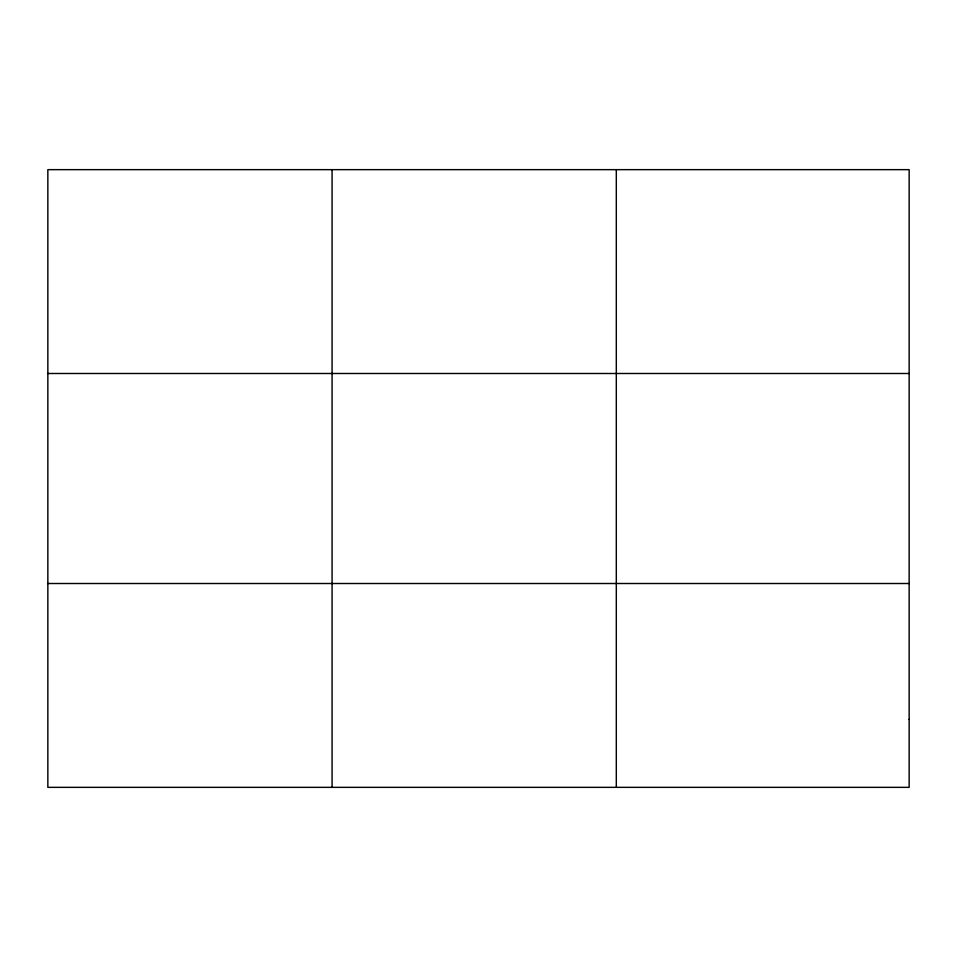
<?xml version="1.0" encoding="UTF-8"?>
<svg xmlns="http://www.w3.org/2000/svg" width="957" height="957" viewBox="0 0 957 957"><rect width="100%" height="100%" fill="white"/><g stroke="black" fill="none" stroke-linecap="round" stroke-linejoin="round"><path stroke-width="1.44" d="M332.079 169.652L332.079 787.348M616.308 169.652L616.308 787.348M47.85 373.493L909.15 373.493M47.85 583.507L909.15 583.507M909.15 719.401L909.15 787.348L47.85 787.348L47.85 169.652L909.15 169.652L909.15 719.401"/></g></svg>
